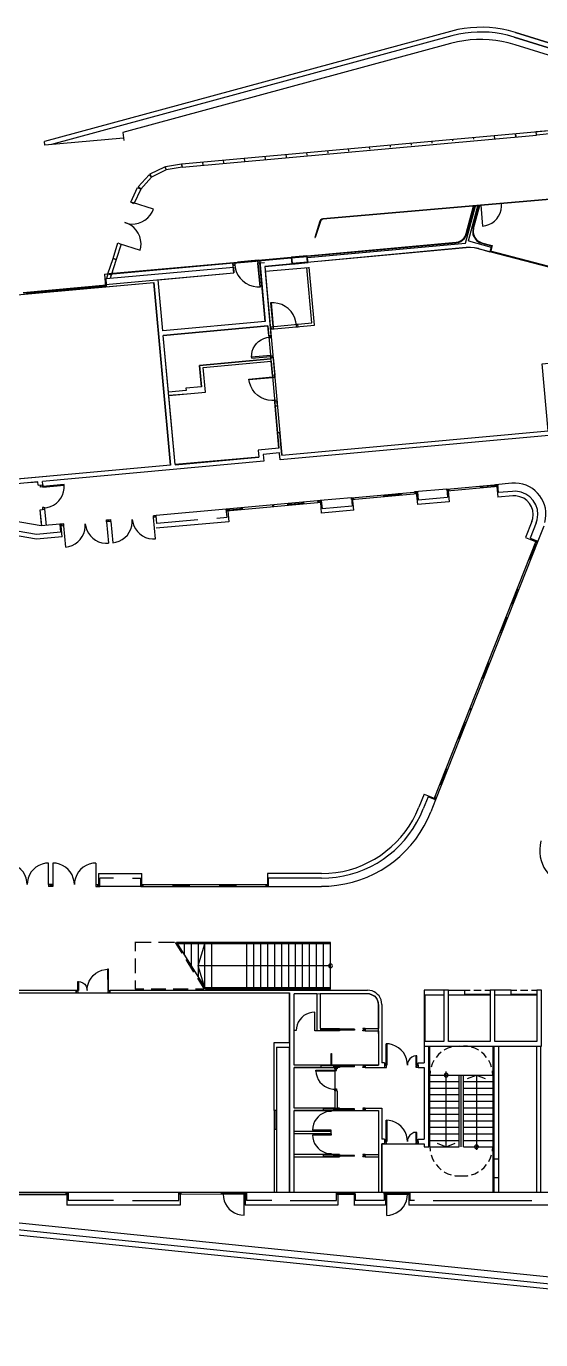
# Model space of a CAD drawing. Extents: x 0.3 to 10.6, y 1.3 to 8.
# Drawn here: x 3.83 to 6.33, y 1.28 to 7.68 of the extents above; entities that cross this region are included whole.
import ezdxf

# ---------------------------------------------------------------- set-up
doc = ezdxf.new("R2010")
doc.units = 0
for name, color, linetype in [('Doors', 7, 'CONTINUOUS'), ('Elevators', 7, 'CONTINUOUS'), ('Meeting rooms', 7, 'CONTINUOUS'), ('Offices', 7, 'CONTINUOUS'), ('Stairs', 7, 'CONTINUOUS'), ('Storage', 7, 'CONTINUOUS'), ('Toilets', 7, 'CONTINUOUS'), ('Walls', 7, 'CONTINUOUS')]:
    doc.layers.add(name, color=color, linetype=linetype)

msp = doc.modelspace()

# ---------------------------------------------------------------- linework, layer by layer
at = {"layer": 'Doors', "color": 3}
for points in [[(4.43939, 6.777199), (4.44539, 6.7916), (4.34339, 6.8246)], [(6.04139, 6.8108), (6.05039, 6.7088)], [(6.14339, 6.8042), (6.142789, 6.8204)], [(4.30559, 6.726799), (4.32059, 6.722)], [(4.31999, 6.7214), (4.30559, 6.7262)], [(6.05039, 6.7088), (6.06599, 6.711799)], [(4.27859, 6.624799), (4.38119, 6.5918)], [(4.38119, 6.5918), (4.38419, 6.6074)], [(4.84199, 6.5228), (4.843789, 6.506)], [(4.95059, 6.413599), (4.96739, 6.4142)], [(5.03399, 6.334999), (5.01719, 6.334999)], [(5.14319, 6.2258), (5.14079, 6.2426)], [(4.99859, 6.165799), (5.01299, 6.167599)], [(4.92419, 6.070399), (4.92479, 6.0848)], [(4.91399, 5.9474), (4.91099, 5.9642)], [(5.04059, 5.8598), (5.02379, 5.859199)], [(4.01039, 5.4314), (4.01099, 5.4464)], [(3.91199, 5.3366), (3.92699, 5.338399)], [(4.00859, 5.2586), (3.98939, 5.2568)], [(4.00919, 5.2496), (3.98999, 5.2478)], [(3.99539, 5.2484), (3.994789, 5.2574)], [(4.00139, 5.249), (4.000189, 5.258)], [(4.00919, 5.2496), (4.008589, 5.2586)], [(4.01879, 5.1458), (4.00919, 5.2496)], [(4.11359, 5.2442), (4.112989, 5.2592)], [(4.11299, 5.2592), (4.11539, 5.2442)], [(4.21679, 5.2688), (4.216189, 5.2778), (4.237789, 5.279599)], [(4.23839, 5.2706), (4.21679, 5.268801), (4.22639, 5.164401)], [(4.22519, 5.2694), (4.223989, 5.2784)], [(4.23059, 5.27), (4.229989, 5.279)], [(4.23839, 5.2706), (4.237789, 5.2796)], [(4.23839, 5.2706), (4.24799, 5.1668), (4.26239, 5.1692)], [(4.34279, 5.2652), (4.342189, 5.2802)], [(4.34219, 5.2802), (4.34459, 5.2652)], [(4.45559, 5.1854), (4.44599, 5.2892), (4.445389, 5.2982)], [(4.45919, 5.2994), (4.44539, 5.298201)], [(4.45979, 5.2904), (4.44599, 5.289201)], [(4.45439, 5.2898), (4.453189, 5.2994)], [(4.44059, 5.1854), (4.45559, 5.1854)], [(4.01879, 5.1458), (4.03319, 5.1482)], [(4.21139, 5.1644), (4.22639, 5.1644)], [(3.93419, 3.5012), (3.93419, 3.6056), (3.91919, 3.604999)], [(3.95579, 3.6056), (3.95579, 3.5012)], [(3.97079, 3.605), (3.95579, 3.6056)], [(4.16459, 3.6056), (4.14959, 3.604999)], [(4.16459, 3.6056), (4.16459, 3.5012), (4.16459, 3.4922)], [(3.82979, 3.5012), (3.828589, 3.5162)], [(3.83099, 3.5162), (3.829789, 3.5012)], [(3.93419, 3.5012), (3.93419, 3.4922)], [(3.95579, 3.5012), (3.95579, 3.4922), (3.93419, 3.4922)], [(3.95579, 3.5012), (3.93419, 3.5012)], [(3.94199, 3.5012), (3.94199, 3.4922)], [(3.94799, 3.5012), (3.94799, 3.4922)], [(4.06019, 3.5012), (4.058989, 3.5162)], [(4.06139, 3.5162), (4.060189, 3.5012)], [(4.17239, 3.5012), (4.17239, 3.4922)], [(4.21139, 3.0878), (4.22639, 3.088991)], [(4.08059, 3.0296), (4.09019, 3.027801)], [(4.12139, 2.994199), (4.121991, 2.984599)], [(4.12199, 2.984599), (4.123191, 2.999001)], [(5.23259, 2.789001), (5.23259, 2.8796), (5.21819, 2.878409)], [(5.14319, 2.804), (5.141989, 2.789599), (5.131189, 2.789599)], [(5.24219, 2.789001), (5.23259, 2.789001)], [(5.24219, 2.789001), (5.23259, 2.789001)], [(5.35319, 2.789001), (5.35319, 2.791409), (5.26259, 2.791409), (5.26259, 2.798007), (5.35319, 2.798007)], [(5.42579, 2.792599), (5.32379, 2.792599), (5.32379, 2.796801)], [(5.42579, 2.796801), (5.32379, 2.796801)], [(5.42579, 2.796801), (5.42579, 2.792599)], [(5.47799, 2.800399), (5.46659, 2.800399), (5.46659, 2.797992), (5.47259, 2.797992), (5.47259, 2.791393)], [(5.47799, 2.789001), (5.46659, 2.789001), (5.46659, 2.791409), (5.47259, 2.791409)], [(5.47799, 2.800399), (5.47799, 2.789001)], [(5.59439, 2.7248), (5.57999, 2.725408)], [(5.68439, 2.620998), (5.683191, 2.636)], [(5.68499, 2.631201), (5.684389, 2.620998)], [(5.72579, 2.666599), (5.71619, 2.6648)], [(5.23799, 2.592799), (5.239789, 2.578401)], [(5.35319, 2.619199), (5.26259, 2.619199), (5.26259, 2.612), (5.35319, 2.612)], [(5.42579, 2.618001), (5.32379, 2.618001), (5.32379, 2.613799)], [(5.42579, 2.613799), (5.32379, 2.613799)], [(5.42579, 2.613799), (5.42579, 2.618001)], [(5.47799, 2.620998), (5.46659, 2.620998), (5.46659, 2.619199), (5.47259, 2.619199)], [(5.47799, 2.610201), (5.46659, 2.610201), (5.46659, 2.612609), (5.47259, 2.612609), (5.47259, 2.619207)], [(5.32019, 2.5046), (5.33459, 2.503992)], [(5.35319, 2.4122), (5.35319, 2.409792), (5.27399, 2.409792), (5.27399, 2.403191), (5.35319, 2.403191)], [(5.31179, 2.395999), (5.29799, 2.394809)], [(5.31179, 2.400799), (5.31179, 2.395999)], [(5.42579, 2.408599), (5.32379, 2.408599), (5.32379, 2.4044)], [(5.42579, 2.4044), (5.32379, 2.4044)], [(5.42579, 2.4044), (5.42579, 2.408599)], [(5.47799, 2.4122), (5.46659, 2.4122), (5.46659, 2.409792), (5.47259, 2.409792)], [(5.47799, 2.400799), (5.46659, 2.400799), (5.46659, 2.403207), (5.47259, 2.403207), (5.47259, 2.409808)], [(5.31239, 2.305401), (5.22179, 2.305401)], [(5.22299, 2.319799), (5.221791, 2.305401)], [(5.31239, 2.298799), (5.31239, 2.305401)], [(5.59439, 2.3522), (5.57999, 2.353391)], [(5.31239, 2.2808), (5.22179, 2.2808), (5.222989, 2.266999)], [(5.31239, 2.287399), (5.31239, 2.2808)], [(5.68439, 2.249), (5.683191, 2.263999)], [(5.68499, 2.258599), (5.684389, 2.249)], [(5.72579, 2.294), (5.71619, 2.292809)], [(5.35319, 2.185399), (5.35319, 2.182991), (5.27399, 2.182991), (5.27399, 2.176393), (5.35319, 2.176393)], [(5.29799, 2.1914), (5.31179, 2.190209)], [(5.31179, 2.190199), (5.31179, 2.185399)], [(5.42579, 2.181801), (5.32379, 2.181801), (5.32379, 2.177599)], [(5.42579, 2.177599), (5.32379, 2.177599)], [(5.42579, 2.177599), (5.42579, 2.181801)], [(5.47799, 2.185399), (5.46659, 2.185399), (5.46659, 2.182991), (5.47259, 2.182991)], [(5.47799, 2.174001), (5.46659, 2.174001), (5.46659, 2.176409), (5.47259, 2.176409), (5.47259, 2.183007)], [(5.47799, 2.174001), (5.47799, 2.185399)], [(5.47799, 2.179401), (5.47799, 2.174599)], [(4.78319, 1.9922), (4.78319, 2.001199)], [(4.78559, 1.9922), (4.786788, 1.9766)], [(4.78919, 1.9922), (4.78919, 2.001199)], [(4.88159, 1.996399), (4.78919, 1.996399)], [(4.88759, 1.9922), (4.88759, 2.001199)], [(4.88759, 1.890201), (4.88759, 1.9922)], [(5.58299, 1.8896), (5.58299, 1.9916)], [(5.68319, 1.976), (5.684389, 1.9922)], [(4.87139, 1.891399), (4.88759, 1.890209)], [(5.58299, 1.8896), (5.59859, 1.890791)]]:
    msp.add_lwpolyline(points, dxfattribs=at)
for points in [[(4.84199, 6.519199), (4.84199, 6.5228), (4.843789, 6.5234), (4.842588, 6.5306), (4.833588, 6.529402), (4.834789, 6.518602)], [(4.95719, 6.5294), (4.95359, 6.528799), (4.96379, 6.413599), (4.96739, 6.4142), (4.95719, 6.5294), (4.95719, 6.533), (4.955391, 6.533), (4.95479, 6.5402), (4.96379, 6.540801), (4.964991, 6.530001)], [(5.02799, 6.2198), (5.03159, 6.2198), (5.02139, 6.334999), (5.01719, 6.334999), (5.02799, 6.2198), (5.02799, 6.2156), (5.029789, 6.2156), (5.03039, 6.2084), (5.021389, 6.207799), (5.020191, 6.219199)], [(5.14319, 6.23), (5.14319, 6.2258), (5.141391, 6.2258), (5.141991, 6.218599), (5.151591, 6.2192), (5.15039, 6.2306)], [(5.00879, 6.167599), (5.01299, 6.167599), (5.01299, 6.166401), (5.01719, 6.166401), (5.015991, 6.175401), (5.008191, 6.1748)], [(5.01719, 6.074599), (5.016589, 6.078799), (4.924189, 6.070399), (4.92479, 6.066199), (5.01719, 6.074599), (5.021389, 6.0752), (5.020789, 6.076999), (5.024989, 6.076999), (5.025589, 6.067999), (5.01779, 6.067399)], [(5.02619, 5.9744), (5.02679, 5.970799), (4.91159, 5.96), (4.91099, 5.9642), (5.02619, 5.9744), (5.03039, 5.975), (5.03039, 5.973201), (5.03759, 5.973802), (5.036989, 5.982802), (5.025589, 5.982202)], [(5.03699, 5.8592), (5.04059, 5.8598), (5.04059, 5.861599), (5.04779, 5.8622), (5.048988, 5.8532), (5.037589, 5.852001)], [(3.90659, 5.441), (3.90719, 5.4368), (4.01099, 5.4464), (4.01039, 5.45), (3.90659, 5.441), (3.90239, 5.440399), (3.90299, 5.4386), (3.895191, 5.437999), (3.89459, 5.446999), (3.90599, 5.4482)], [(3.91619, 5.3372), (3.91199, 5.336599), (3.91199, 5.338398), (3.90479, 5.337798), (3.90539, 5.328797), (3.91679, 5.329398)], [(4.22639, 3.088999), (4.22219, 3.088999), (4.22279, 2.984599), (4.22639, 2.984599)], [(4.07699, 2.984599), (4.07699, 3.0296), (4.08059, 3.0296), (4.08059, 2.984599)], [(4.06919, 2.984599), (4.06919, 2.973199), (4.07819, 2.973199), (4.07819, 2.980401), (4.076989, 2.980401), (4.076989, 2.984599)], [(4.23359, 2.984599), (4.23359, 2.973199), (4.22459, 2.973199), (4.22459, 2.980401), (4.226389, 2.980401), (4.226389, 2.984599)], [(5.57999, 2.620998), (5.57999, 2.7254), (5.58359, 2.7254), (5.58359, 2.620998)], [(5.72939, 2.620998), (5.72939, 2.666599), (5.72579, 2.666599), (5.72579, 2.620998)], [(5.33099, 2.597001), (5.33099, 2.592799), (5.23799, 2.592799), (5.23799, 2.597001), (5.33099, 2.597001), (5.33459, 2.597001), (5.33459, 2.595202), (5.33879, 2.595202), (5.33879, 2.604203), (5.33099, 2.604203)], [(5.57219, 2.620998), (5.57219, 2.610201), (5.58179, 2.610201), (5.58179, 2.6174), (5.579991, 2.6174), (5.579991, 2.620998)], [(5.73659, 2.620998), (5.73659, 2.610201), (5.72759, 2.610201), (5.72759, 2.6174), (5.729389, 2.6174), (5.729389, 2.620998)], [(5.33099, 2.504), (5.33459, 2.504), (5.33459, 2.505799), (5.33879, 2.505799), (5.33879, 2.4968), (5.33099, 2.4968)], [(5.57999, 2.249), (5.57999, 2.353399), (5.58359, 2.353399), (5.58359, 2.249)], [(5.57219, 2.249), (5.57219, 2.237599), (5.58179, 2.237599), (5.58179, 2.244801), (5.579991, 2.244801), (5.579991, 2.249)], [(5.72939, 2.249), (5.72939, 2.294), (5.72579, 2.294), (5.72579, 2.249)], [(5.73659, 2.249), (5.73659, 2.237599), (5.72759, 2.237599), (5.72759, 2.244801), (5.729389, 2.244801), (5.729389, 2.249)]]:
    msp.add_lwpolyline(points, close=True, dxfattribs=at)
for points in [[(6.06599, 6.711799), (6.10842, 6.721329), (6.14079, 6.76101), (6.14339, 6.8042)], [(4.38419, 6.6074), (4.39144, 6.654459), (4.36434, 6.70322), (4.31999, 6.7214)], [(4.32059, 6.722), (4.36838, 6.71114), (4.4163, 6.734319), (4.43939, 6.777199)], [(4.84379, 6.506), (4.85453, 6.45471), (4.89844, 6.41712), (4.95059, 6.413599)], [(5.14079, 6.2426), (5.13164, 6.29335), (5.08534, 6.333089), (5.03399, 6.334999)], [(4.92479, 6.0848), (4.92903, 6.12577), (4.95845, 6.15733), (4.99859, 6.165799)], [(5.02379, 5.8592), (4.97239, 5.859411), (4.9262, 5.89726), (4.91399, 5.9474)], [(3.92699, 5.3384), (3.97239, 5.34755), (4.00651, 5.38517), (4.01039, 5.4314)], [(4.26239, 5.1692), (4.30691, 5.1789), (4.34075, 5.21979), (4.34279, 5.2652)], [(4.34459, 5.2652), (4.3555, 5.22009), (4.39424, 5.18767), (4.44059, 5.1854)], [(4.03319, 5.1482), (4.07696, 5.15735), (4.11171, 5.19977), (4.11359, 5.2442)], [(4.11539, 5.2442), (4.12726, 5.19836), (4.16415, 5.16763), (4.21139, 5.1644)], [(3.82859, 3.5162), (3.82186, 3.56285), (3.78687, 3.5975), (3.74039, 3.605)], [(3.91919, 3.605), (3.87309, 3.59781), (3.83771, 3.56188), (3.83099, 3.5162)], [(4.05899, 3.5162), (4.05227, 3.56188), (4.01689, 3.59781), (3.97079, 3.605)], [(4.14959, 3.605), (4.1031, 3.5975), (4.06812, 3.56285), (4.06139, 3.5162)], [(4.12319, 2.999001), (4.12886, 3.044131), (4.16639, 3.081659), (4.21139, 3.0878)], [(4.09019, 3.027801), (4.10648, 3.023239), (4.1176, 3.0105), (4.12139, 2.994199)], [(5.21819, 2.878401), (5.1804, 2.873699), (5.14892, 2.841219), (5.14319, 2.804)], [(5.68319, 2.636), (5.67676, 2.682001), (5.64038, 2.718119), (5.59439, 2.7248)], [(5.71619, 2.6648), (5.6999, 2.660239), (5.68878, 2.647499), (5.68499, 2.631201)], [(5.23979, 2.578401), (5.24563, 2.540301), (5.28222, 2.50786), (5.32019, 2.5046)], [(5.29799, 2.394801), (5.26048, 2.389459), (5.22798, 2.35754), (5.22299, 2.319799)], [(5.68319, 2.263999), (5.67705, 2.308999), (5.63952, 2.34653), (5.59439, 2.3522)], [(5.22299, 2.266999), (5.22794, 2.22896), (5.26034, 2.1973), (5.29799, 2.1914)], [(5.71619, 2.292799), (5.69953, 2.286449), (5.68932, 2.276119), (5.68499, 2.258599)], [(4.78679, 1.9766), (4.79247, 1.933849), (4.82879, 1.897321), (4.87139, 1.891399)], [(5.59859, 1.890799), (5.64248, 1.898551), (5.67652, 1.93165), (5.68319, 1.976)]]:
    msp.add_open_spline(points, degree=3, dxfattribs=at)
at = {"layer": 'Elevators', "color": 2}
for points in [[(5.88419, 2.9636), (6.08819, 2.9636), (6.08819, 2.736799), (5.88419, 2.736799)], [(6.11099, 2.9636), (6.31499, 2.9636), (6.31499, 2.736799), (6.11099, 2.736799)]]:
    msp.add_lwpolyline(points, close=True, dxfattribs=at)
at = {"layer": 'Meeting rooms', "color": 1}
msp.add_lwpolyline([(4.55099, 5.5472), (4.52039, 5.8832), (4.69979, 5.8994), (4.68839, 6.0206), (5.01959, 6.0506), (5.05799, 5.627), (4.95659, 5.618), (4.95959, 5.5838)], close=True, dxfattribs=at)
at = {"layer": 'Offices', "color": 5}
for points in [[(5.07239, 5.5934), (6.37019, 5.7122), (6.34079, 6.038599), (6.57539, 6.060199), (6.64439, 6.0416), (6.743136, 6.413114), (6.01079, 6.6032), (5.97119, 6.604401), (4.98899, 6.512001)], [(3.60899, 2.973199), (5.10839, 2.973199), (5.10839, 2.000601), (3.60899, 2.000601)]]:
    msp.add_lwpolyline(points, close=True, dxfattribs=at)
at = {"layer": 'Offices', "color": 1}
msp.add_lwpolyline([(4.46939, 6.4478), (4.83839, 6.481399), (4.83359, 6.5294), (4.96379, 6.5408), (4.99079, 6.2444), (4.49159, 6.1988)], close=True, dxfattribs=at)
at = {"layer": 'Stairs', "color": 6}
for points in [[(4.43399, 3.2186), (4.35539, 3.2186)], [(4.35659, 3.2186), (4.35659, 3.1772)], [(4.54919, 3.2186), (4.46999, 3.2186)], [(4.55099, 3.2186), (4.58399, 3.1664)], [(5.30939, 3.2186), (4.55759, 3.2186)], [(4.55759, 3.2186), (4.70099, 2.991799)], [(5.30939, 3.213199), (4.56119, 3.213199)], [(4.59479, 3.213199), (4.59479, 3.159201)], [(4.62899, 3.213199), (4.62899, 3.105199)], [(4.69679, 2.9978), (4.66319, 3.105199), (4.69679, 3.213199)], [(4.66319, 3.213199), (4.66319, 3.051801)], [(4.69679, 2.9978), (4.69679, 3.213199)], [(4.73099, 2.9978), (4.73099, 3.213199)], [(4.90139, 2.9978), (4.90139, 3.213199)], [(4.93499, 2.9978), (4.93499, 3.213199)], [(4.96919, 2.9978), (4.96919, 3.213199)], [(5.00339, 2.9978), (5.00339, 3.213199)], [(5.03699, 2.9978), (5.03699, 3.213199)], [(5.07119, 2.9978), (5.07119, 3.213199)], [(5.10539, 2.9978), (5.10539, 3.213199)], [(5.13899, 2.9978), (5.13899, 3.213199)], [(5.17319, 2.9978), (5.17319, 3.213199)], [(5.20739, 2.9978), (5.20739, 3.213199)], [(5.24159, 2.9978), (5.24159, 3.213199)], [(5.27519, 2.9978), (5.27519, 3.2186)], [(5.30939, 2.991799), (5.30939, 3.2186)], [(4.35659, 3.141201), (4.35659, 3.0692)], [(4.60319, 3.135801), (4.64159, 3.075201)], [(5.30939, 3.105199), (4.66319, 3.105199)], [(4.35659, 3.033201), (4.35659, 2.991799)], [(4.66079, 3.044599), (4.69379, 2.991799)], [(4.39859, 2.991799), (4.35719, 2.991799)], [(4.50659, 2.991799), (4.43459, 2.991799)], [(4.61459, 2.991799), (4.54259, 2.991799)], [(4.69259, 2.991799), (4.65059, 2.991799)], [(5.30939, 2.9978), (4.69739, 2.9978)], [(5.30939, 2.991799), (4.70099, 2.991799)], [(5.79419, 2.2232), (5.79419, 2.7146)], [(5.89679, 2.708599), (5.88119, 2.7038), (5.86499, 2.695399), (5.863788, 2.694791)], [(5.93579, 2.7146), (5.91719, 2.712801), (5.914189, 2.712801)], [(5.97959, 2.712801), (5.97659, 2.71341), (5.95799, 2.7146)], [(6.02999, 2.694799), (6.028788, 2.695407), (6.012589, 2.703808), (5.996988, 2.709208)], [(6.10019, 2.7146), (6.10019, 2.000601)], [(5.81339, 2.644401), (5.812789, 2.643792), (5.804389, 2.626991), (5.799589, 2.611391)], [(5.848789, 2.684599), (5.83559, 2.6726), (5.823589, 2.6594)], [(6.07019, 2.6594), (6.058189, 2.673201), (6.04499, 2.684599)], [(6.094189, 2.611399), (6.08939, 2.626999), (6.08099, 2.6438), (6.080389, 2.644409)], [(5.79359, 2.573), (5.94119, 2.573)], [(5.79539, 2.594), (5.79539, 2.591), (5.794188, 2.573)], [(5.87339, 2.2232), (5.87339, 2.589799)], [(5.93579, 2.2232), (5.93579, 2.573)], [(5.94119, 2.573), (5.95259, 2.573)], [(5.94659, 2.2232), (5.94659, 2.573)], [(5.95259, 2.573), (6.09959, 2.573)], [(5.95799, 2.2232), (5.95799, 2.573)], [(5.97719, 2.556199), (6.02039, 2.573), (6.02039, 2.208799)], [(6.02039, 2.573), (6.06359, 2.556199)], [(6.10019, 2.573), (6.098988, 2.591), (6.098388, 2.594)], [(5.79359, 2.5412), (5.93579, 2.5412)], [(5.79359, 2.5094), (5.93579, 2.5094)], [(5.95799, 2.5412), (6.10019, 2.5412)], [(5.95799, 2.5094), (6.10019, 2.5094)], [(5.79419, 2.4776), (5.93579, 2.4776)], [(5.79419, 2.445799), (5.93579, 2.445799)], [(5.95799, 2.4776), (6.10019, 2.4776)], [(5.95799, 2.445799), (6.10019, 2.445799)], [(5.79419, 2.413999), (5.93579, 2.413999)], [(5.79419, 2.382199), (5.93579, 2.382199)], [(5.95799, 2.413999), (6.10019, 2.413999)], [(5.95799, 2.382199), (6.10019, 2.382199)], [(5.79419, 2.350399), (5.93579, 2.350399)], [(5.79419, 2.318601), (5.93579, 2.318601)], [(5.95799, 2.350399), (6.10019, 2.350399)], [(5.95799, 2.318601), (6.10019, 2.318601)], [(5.79419, 2.286801), (5.93579, 2.286801)], [(5.79419, 2.255), (5.93579, 2.255)], [(5.82959, 2.240599), (5.87339, 2.2232), (5.91659, 2.240599)], [(5.95799, 2.286801), (6.10019, 2.286801)], [(5.95799, 2.255), (6.10019, 2.255)], [(5.79419, 2.2232), (5.93579, 2.2232)], [(5.79419, 2.2232), (5.795391, 2.2052), (5.795391, 2.2022)], [(5.79959, 2.184798), (5.804389, 2.169199), (5.812789, 2.1524), (5.81339, 2.151792)], [(5.95799, 2.2232), (6.10019, 2.2232)], [(6.08039, 2.1518), (6.08099, 2.152408), (6.08939, 2.169207), (6.09419, 2.184806)], [(6.098389, 2.2022), (6.09899, 2.2052), (6.100191, 2.2232)], [(5.823589, 2.1368), (5.83559, 2.1236), (5.848789, 2.111599)], [(6.04499, 2.111599), (6.058189, 2.123), (6.07019, 2.1368)], [(5.863789, 2.101399), (5.864991, 2.100791), (5.881191, 2.092393), (5.896791, 2.087591)], [(5.914189, 2.0834), (5.91719, 2.082791), (5.93579, 2.0816), (5.95799, 2.0816)], [(5.95799, 2.0816), (5.97659, 2.082791), (5.97959, 2.0834)], [(5.996989, 2.087001), (6.01259, 2.092401), (6.028789, 2.100799), (6.029991, 2.101407)]]:
    msp.add_lwpolyline(points, dxfattribs=at)
for points in [[(5.31359, 3.097399), (5.31719, 3.1004), (5.318389, 3.105199), (5.31719, 3.109401), (5.31419, 3.112999), (5.30999, 3.11419), (5.30519, 3.112999), (5.30159, 3.109999), (5.300391, 3.1058), (5.30159, 3.101), (5.30459, 3.097399), (5.30879, 3.096209)], [(5.78819, 2.7146), (6.10559, 2.7146), (6.10619, 2.001199), (5.55959, 2.00059), (5.55959, 2.237588), (5.765991, 2.237588), (5.765991, 2.22319), (5.78819, 2.22319)], [(5.87759, 2.5646), (5.88119, 2.5676), (5.882391, 2.5724), (5.88119, 2.577199), (5.87819, 2.5802), (5.87339, 2.581999), (5.86919, 2.580808), (5.86559, 2.577808), (5.864389, 2.573008), (5.864989, 2.568209), (5.868589, 2.565208), (5.872789, 2.563409)], [(6.02519, 2.2154), (6.02819, 2.218401), (6.029989, 2.2232), (6.028788, 2.228), (6.025188, 2.231), (6.020988, 2.232799), (6.016188, 2.231609), (6.013188, 2.228008), (6.011389, 2.223809), (6.012587, 2.219006), (6.015588, 2.216009), (6.020387, 2.21421)]]:
    msp.add_lwpolyline(points, close=True, dxfattribs=at)
at = {"layer": 'Storage', "color": 5}
msp.add_lwpolyline([(3.44759, 6.3578), (3.68819, 6.3656), (4.44779, 6.434599), (4.52819, 5.5448), (3.52979, 5.4542)], close=True, dxfattribs=at)
at = {"layer": 'Storage', "color": 2}
msp.add_lwpolyline([(4.49399, 6.176), (5.00399, 6.222799), (5.01839, 6.061999), (4.67039, 6.030199), (4.67999, 5.9264), (4.60439, 5.9192), (4.605591, 5.907799), (4.519191, 5.9)], close=True, dxfattribs=at)
at = {"layer": 'Toilets', "color": 4}
for points in [[(5.13119, 2.9696), (5.48039, 2.970209), (5.49959, 2.96841), (5.524961, 2.958009), (5.534422, 2.943817), (5.54159, 2.92701), (5.542789, 2.62161), (5.131189, 2.62161)], [(5.13119, 2.610201), (5.33099, 2.610201), (5.33099, 2.4122), (5.13119, 2.4122)], [(5.13119, 2.400799), (5.54279, 2.400799), (5.54279, 2.000601), (5.13119, 2.000601)]]:
    msp.add_lwpolyline(points, close=True, dxfattribs=at)
at = {"layer": 'Walls', "color": 1}
for points in [[(5.89499, 7.657999), (3.91499, 7.121)], [(5.90099, 7.6358), (3.94919, 7.1066)], [(5.92979, 7.666399), (5.89499, 7.657999)], [(5.93459, 7.6442), (5.90099, 7.6358)], [(6.20459, 7.630399), (6.17159, 7.64)], [(6.21119, 7.6526), (6.17699, 7.6616)], [(5.89439, 7.598599), (4.29719, 7.166)], [(5.92859, 7.606999), (5.89439, 7.598599)], [(6.20999, 7.5932), (6.17579, 7.602799)], [(10.08239, 6.394399), (6.20999, 7.5932)], [(4.29719, 7.166), (4.30079, 7.126999)], [(6.43499, 6.8462), (5.27219, 6.7448), (5.26619, 6.743001), (5.26079, 6.738801), (5.25779, 6.7328)], [(6.43499, 6.8438), (5.27219, 6.7424)], [(5.25779, 6.732799), (5.23199, 6.6536)], [(5.25959, 6.7322), (5.23439, 6.6542)], [(5.27219, 6.7424), (5.26679, 6.7406), (5.26259, 6.737), (5.25959, 6.7322)], [(5.23199, 6.6536), (5.23439, 6.6542)], [(4.21259, 6.413599), (3.81179, 6.377)], [(5.96399, 2.986399), (5.99039, 2.986399)], [(5.96399, 2.9672), (6.08819, 2.9672)], [(5.96399, 2.9636), (6.08819, 2.9636)], [(6.00839, 2.986399), (6.04439, 2.986399)], [(6.06239, 2.986399), (6.08819, 2.986399)], [(6.19079, 2.986399), (6.21719, 2.986399)], [(6.19079, 2.9672), (6.31499, 2.9672)], [(6.19079, 2.9636), (6.31499, 2.9636)], [(6.23519, 2.986399), (6.27119, 2.986399)], [(6.28919, 2.986399), (6.31499, 2.986399)], [(5.47799, 2.794999), (5.47799, 2.799799)], [(5.79419, 2.2232), (5.79419, 2.7146)], [(6.10019, 2.7146), (6.10019, 2.000601)], [(6.31319, 2.7146), (6.31319, 2.001199)], [(6.33299, 2.7146), (6.33299, 2.001199)], [(5.47799, 2.615), (5.47799, 2.610799)], [(5.03399, 2.400201), (5.03399, 2.3096)], [(5.03759, 2.400201), (5.03759, 2.3096)], [(5.04539, 2.400201), (5.04539, 2.3096)], [(5.47799, 2.406199), (5.47799, 2.4014)], [(6.10019, 2.164399), (6.10019, 2.0738), (6.12839, 2.0738)], [(6.10319, 2.164399), (6.10319, 2.0738)], [(3.55019, 1.877599), (8.83679, 1.34)], [(3.53939, 1.8188), (8.83079, 1.283599)], [(3.54299, 1.8446), (8.83319, 1.3064)]]:
    msp.add_lwpolyline(points, dxfattribs=at)
at = {"layer": 'Walls', "color": 7}
for points in [[(10.09199, 6.4268), (10.09199, 6.4268), (10.09199, 6.4268), (6.20459, 7.630399), (6.20459, 7.629799), (10.09199, 6.426199)], [(10.09859, 6.449), (10.09859, 6.449), (10.09859, 6.449), (6.21119, 7.6526), (6.21119, 7.651999), (10.09859, 6.448399)], [(4.58459, 7.013), (6.39299, 7.1768)], [(4.29959, 7.1384), (3.91619, 7.103599), (3.914989, 7.121)], [(4.58639, 6.9962), (6.31379, 7.152199)], [(5.60219, 7.094), (5.600989, 7.1048)], [(5.70359, 7.1042), (5.702391, 7.1144)], [(5.80499, 7.113799), (5.804389, 7.1234)], [(5.90639, 7.124), (5.905789, 7.1324)], [(6.00839, 7.1336), (6.007189, 7.142)], [(6.11099, 7.1324), (6.109191, 7.151)], [(6.21239, 7.1426), (6.210591, 7.16)], [(4.89119, 7.024999), (4.889391, 7.0406)], [(4.99259, 7.0352), (4.990791, 7.0496)], [(5.09399, 7.0448), (5.092789, 7.059199)], [(5.19539, 7.054399), (5.194191, 7.0682)], [(5.29739, 7.0646), (5.296191, 7.0772)], [(5.39879, 7.0742), (5.397589, 7.0868)], [(5.50019, 7.084399), (5.498989, 7.0958)], [(4.58639, 6.995599), (4.584591, 7.013)], [(4.68779, 7.0052), (4.685991, 7.022)], [(4.78919, 7.0154), (4.787991, 7.031599)], [(5.96759, 6.6266), (6.01559, 6.807199)], [(5.97119, 6.6728), (6.00659, 6.8066)], [(5.97359, 6.6722), (6.00959, 6.8066)], [(5.98199, 6.6368), (6.02759, 6.8084)], [(6.00419, 6.698), (6.03359, 6.808999)], [(6.00719, 6.6974), (6.03659, 6.808999)], [(6.04199, 6.8024), (6.04199, 6.801198)], [(5.92139, 6.6308), (5.93279, 6.632599), (5.94359, 6.637398), (5.95319, 6.643998), (5.96099, 6.652398), (5.96699, 6.661999), (5.97119, 6.672799)], [(5.92139, 6.6278), (5.93339, 6.630199), (5.94479, 6.634999), (5.95499, 6.641599), (5.96339, 6.650599), (5.96939, 6.660799), (5.97359, 6.672199)], [(6.00419, 6.6986), (6.002391, 6.686599)], [(6.00719, 6.6974), (6.005391, 6.686599)], [(5.19599, 6.5648), (5.92139, 6.6308)], [(5.19659, 6.5624), (5.92139, 6.6278)], [(5.19719, 6.557), (5.96759, 6.6266)], [(5.26679, 6.5408), (5.97119, 6.6044)], [(6.02999, 6.599599), (6.01079, 6.6032), (5.99099, 6.604999), (5.97119, 6.604398)], [(5.98199, 6.6368), (6.09239, 6.6074)], [(6.02999, 6.599599), (6.08639, 6.584599)], [(6.03599, 6.629599), (6.04679, 6.6254)], [(6.03719, 6.632), (6.04739, 6.6284)], [(6.04679, 6.6254), (6.09359, 6.6134)], [(6.04739, 6.6284), (6.09719, 6.6152)], [(6.09239, 6.6074), (6.08639, 6.584599)], [(6.09359, 6.6134), (6.08699, 6.586999)], [(6.09719, 6.6152), (6.08879, 6.584)], [(4.23059, 6.4778), (4.85519, 6.534199)], [(4.23059, 6.474799), (4.85519, 6.5312)], [(4.85519, 6.534199), (4.85519, 6.5312)], [(4.95659, 6.5432), (5.11739, 6.557599)], [(4.95659, 6.540199), (5.11739, 6.555199)], [(4.95659, 6.5432), (4.95659, 6.540199)], [(4.99079, 6.2444), (4.96499, 6.529999), (4.98719, 6.531799)], [(4.98899, 6.512), (5.19959, 6.5312)], [(5.11739, 6.557599), (5.12039, 6.524), (5.19959, 6.5312), (5.19599, 6.5648)], [(5.11739, 6.557599), (5.19599, 6.5648)], [(5.11739, 6.555199), (5.19659, 6.561799)], [(5.11739, 6.557599), (5.11739, 6.5552)], [(5.19659, 6.561799), (5.195989, 6.5648)], [(6.40499, 6.5006), (6.08879, 6.584)], [(6.40559, 6.5036), (6.08999, 6.586999)], [(4.20659, 6.4754), (4.20659, 6.474799)], [(4.20719, 6.4754), (4.23059, 6.477799)], [(4.20719, 6.4754), (4.21259, 6.413599)], [(4.20839, 6.463999), (4.20839, 6.463399)], [(4.21199, 6.4244), (4.83839, 6.481399)], [(4.21499, 6.4532), (4.83599, 6.5096)], [(4.22399, 6.476), (4.21679, 6.453799)], [(4.24019, 6.470599), (4.23479, 6.455)], [(4.83599, 6.5096), (4.83839, 6.481399)], [(4.99139, 6.4892), (5.20139, 6.508399)], [(5.01959, 6.176), (4.99139, 6.4892)], [(5.21879, 6.2372), (5.19419, 6.5078)], [(5.23139, 6.2264), (5.20559, 6.509)], [(3.81059, 6.385999), (4.21739, 6.4226)], [(3.82799, 6.383), (4.20119, 6.4166)], [(4.20179, 6.4124), (4.200589, 6.4214)], [(4.20719, 6.413), (4.206589, 6.421999)], [(4.21019, 6.4418), (4.21259, 6.413599)], [(4.21259, 6.413599), (4.211989, 6.4226)], [(4.21259, 6.413599), (4.44779, 6.434599)], [(4.21739, 6.425), (4.21499, 6.4532)], [(4.21859, 6.413599), (4.217389, 6.4226)], [(4.21859, 6.413599), (4.21859, 6.412999)], [(4.52819, 5.5448), (4.44779, 6.434599)], [(4.49159, 6.1988), (4.46939, 6.4478)], [(3.82859, 6.3782), (3.827989, 6.3872)], [(3.82859, 6.3782), (3.82859, 6.377599)], [(4.99079, 6.2444), (4.49159, 6.1988)], [(5.00399, 6.222799), (4.49399, 6.176)], [(5.00819, 6.1748), (5.00399, 6.222799)], [(5.01599, 6.218599), (5.21879, 6.2372)], [(5.01659, 6.2072), (5.23139, 6.2264)], [(4.55099, 5.5472), (4.49399, 6.176)], [(5.00819, 6.1748), (5.01959, 6.176001)], [(4.67039, 6.030199), (5.01839, 6.061999)], [(4.67999, 5.926399), (4.67039, 6.030199)], [(4.68839, 6.0206), (5.01959, 6.0506)], [(4.69979, 5.8994), (4.68839, 6.0206)], [(5.01779, 6.0674), (5.02919, 6.068598), (5.03699, 5.982799)], [(5.02559, 5.9822), (5.01779, 6.0674)], [(5.03699, 5.9828), (5.02559, 5.982199)], [(4.60559, 5.907799), (4.51919, 5.9)], [(4.60679, 5.891), (4.52039, 5.8832)], [(5.04899, 5.8532), (5.03759, 5.852001)], [(5.03939, 5.831599), (5.037591, 5.852)], [(5.05079, 5.8328), (5.03939, 5.831598)], [(5.06279, 5.7026), (5.05139, 5.701999), (5.03939, 5.831599)], [(5.05079, 5.8328), (5.048991, 5.8532)], [(5.05799, 5.627), (5.05139, 5.702)], [(5.07239, 5.594), (5.06279, 5.7026)], [(5.07239, 5.594), (6.37019, 5.7122)], [(6.40919, 5.6924), (5.06339, 5.5706)], [(4.55099, 5.5466), (4.95959, 5.5838)], [(5.05799, 5.627), (4.95659, 5.618), (4.95959, 5.5838)], [(5.06339, 5.5706), (5.05979, 5.6042), (4.98119, 5.597), (4.98419, 5.5634)], [(5.06099, 5.5934), (5.059789, 5.6042)], [(4.52819, 5.5448), (3.72719, 5.4722)], [(4.98419, 5.5634), (3.90419, 5.4656)], [(3.88199, 5.4632), (3.72959, 5.4494)], [(3.83639, 5.4596), (3.88199, 5.4632)], [(3.88319, 5.4464), (3.881989, 5.4632)], [(3.88319, 5.4464), (3.90599, 5.448199)], [(3.90599, 5.4482), (3.904191, 5.4656)], [(5.87639, 5.4284), (6.12479, 5.4506)], [(5.87759, 5.4194), (6.12599, 5.4416)], [(6.04139, 5.4338), (6.040189, 5.4428)], [(6.04679, 5.4344), (6.046189, 5.4434)], [(6.05219, 5.435), (6.051589, 5.444)], [(6.10859, 5.4446), (6.05219, 5.4398)], [(6.10859, 5.4404), (6.107989, 5.4488)], [(6.11459, 5.441), (6.113389, 5.45)], [(6.19319, 5.4566), (6.11339, 5.4494)], [(6.11999, 5.441), (6.119389, 5.45)], [(6.11999, 5.441), (6.12479, 5.3882)], [(6.12839, 5.411), (6.12479, 5.4506)], [(6.12599, 5.4416), (6.124791, 5.4506)], [(6.21119, 5.4572), (6.19319, 5.456599)], [(5.41139, 5.3858), (5.25839, 5.372)], [(5.41199, 5.3768), (5.411389, 5.3858)], [(5.41139, 5.3858), (5.73299, 5.4152)], [(5.41139, 5.3858), (5.41439, 5.3468)], [(5.41199, 5.3768), (5.73359, 5.4062)], [(5.41739, 5.3774), (5.416789, 5.3864)], [(5.42219, 5.3246), (5.41679, 5.3864)], [(5.42339, 5.378), (5.422189, 5.387)], [(5.56979, 5.3912), (5.569189, 5.4002)], [(5.57579, 5.3918), (5.574591, 5.4008)], [(5.58119, 5.3924), (5.580589, 5.4014)], [(5.58119, 5.3972), (5.63759, 5.402)], [(5.63759, 5.3978), (5.636989, 5.4068)], [(5.64359, 5.3978), (5.642391, 5.4074)], [(5.64899, 5.3984), (5.648389, 5.4074)], [(5.65499, 5.399), (5.653791, 5.408)], [(5.87639, 5.4278), (5.71799, 5.414)], [(5.72219, 5.405), (5.721589, 5.414)], [(5.72819, 5.4056), (5.727589, 5.4146)], [(5.72759, 5.4146), (5.73299, 5.3522)], [(5.73359, 5.4062), (5.732989, 5.4152)], [(5.73299, 5.4152), (5.73659, 5.3756), (5.87999, 5.3888)], [(5.87759, 5.4194), (5.876389, 5.4284)], [(5.87639, 5.4284), (5.87999, 5.3888)], [(5.88299, 5.42), (5.882389, 5.4284)], [(5.88299, 5.42), (5.88779, 5.3666)], [(5.88839, 5.4206), (5.887789, 5.429)], [(6.19859, 5.3948), (6.12479, 5.3882)], [(6.19619, 5.417), (6.12839, 5.411)], [(6.21299, 5.4176), (6.19619, 5.416999)], [(6.21299, 5.3948), (6.19859, 5.3948)], [(3.89879, 5.249), (3.46199, 5.324)], [(3.89399, 5.3276), (3.91679, 5.329399)], [(3.90059, 5.255), (3.89399, 5.3276)], [(3.90119, 5.249), (3.89399, 5.3276)], [(3.92399, 5.2514), (3.91679, 5.3294)], [(4.80119, 5.3306), (4.45919, 5.2994)], [(5.26439, 5.3726), (4.80119, 5.3306), (4.802391, 5.3216)], [(4.80479, 5.2916), (4.80119, 5.3306)], [(4.80239, 5.3216), (5.26499, 5.3636)], [(4.80779, 5.3222), (4.807189, 5.3312)], [(4.80779, 5.3222), (4.81259, 5.2688)], [(4.81319, 5.3228), (4.812589, 5.3318)], [(4.81319, 5.327), (4.86959, 5.3324)], [(4.86959, 5.3276), (4.868989, 5.3366)], [(4.87559, 5.3282), (4.874989, 5.3372)], [(4.88099, 5.3288), (4.880389, 5.3378)], [(5.02799, 5.342), (5.027389, 5.351)], [(5.03339, 5.3426), (5.032789, 5.3516)], [(5.10119, 5.3486), (5.100589, 5.3576)], [(5.10719, 5.3492), (5.105989, 5.3582)], [(5.11259, 5.3498), (5.111989, 5.3588)], [(5.11259, 5.3498), (5.111989, 5.3588)], [(5.11199, 5.3546), (5.16899, 5.3594)], [(5.16899, 5.3552), (5.168389, 5.3642)], [(5.17499, 5.3558), (5.173789, 5.3648)], [(5.18039, 5.3558), (5.179789, 5.3648)], [(5.24819, 5.3624), (5.247589, 5.3714)], [(5.25359, 5.363), (5.252989, 5.372)], [(5.25959, 5.363), (5.258389, 5.372)], [(5.25959, 5.363), (5.258389, 5.372)], [(5.25959, 5.363), (5.26439, 5.3102)], [(5.26439, 5.3726), (5.26799, 5.333), (5.41439, 5.3468)], [(5.42219, 5.3246), (5.26439, 5.3102)], [(5.88779, 5.3666), (5.73299, 5.3522)], [(3.87479, 5.1842), (3.45059, 5.2568)], [(3.87539, 5.207), (3.46019, 5.2784)], [(3.98939, 5.2574), (3.89879, 5.249)], [(3.98939, 5.2574), (3.99299, 5.2178)], [(3.98939, 5.2568), (3.98999, 5.2478), (3.99539, 5.2484)], [(4.00019, 5.1956), (3.99539, 5.2484)], [(4.45979, 5.2904), (4.459189, 5.2994)], [(4.66259, 5.2784), (4.46279, 5.2604), (4.45919, 5.2994)], [(4.81259, 5.2688), (4.45919, 5.237)], [(4.75499, 5.2868), (4.80479, 5.2916)], [(6.29099, 5.2706), (6.25979, 5.192)], [(6.31199, 5.2628), (6.28319, 5.1884)], [(6.29099, 5.2706), (6.29519, 5.2844)], [(6.31199, 5.2628), (6.31679, 5.2784)], [(6.34919, 5.2478), (6.31979, 5.174)], [(4.00019, 5.1956), (3.87479, 5.1842)], [(3.99299, 5.2178), (3.87539, 5.207)], [(6.25979, 5.192), (6.30899, 5.1722)], [(6.28319, 5.1884), (6.31979, 5.174)], [(6.31139, 5.1776), (5.81339, 3.917)], [(6.31979, 5.174), (5.82179, 3.914)], [(6.30959, 5.1602), (6.28439, 5.0966)], [(6.31379, 5.1584), (6.30539, 5.1614)], [(6.31559, 5.1638), (6.30719, 5.1668)], [(6.31799, 5.1686), (6.30959, 5.1722)], [(6.28439, 5.0846), (6.27599, 5.0876)], [(6.28619, 5.09), (6.27779, 5.093)], [(6.28859, 5.0948), (6.28019, 5.0984)], [(6.28859, 5.0948), (6.28019, 5.0984)], [(6.21779, 4.928), (6.19679, 4.8752)], [(6.22199, 4.9262), (6.21359, 4.9298)], [(6.22379, 4.9316), (6.21539, 4.9352)], [(6.22619, 4.937), (6.21779, 4.94)], [(6.19679, 4.8632), (6.18839, 4.8662)], [(6.19859, 4.8686), (6.19019, 4.8716)], [(6.20099, 4.8734), (6.19259, 4.877)], [(6.17159, 4.7996), (6.16319, 4.8032)], [(6.14699, 4.7366), (6.13799, 4.7396)], [(6.16319, 4.7906), (6.14279, 4.7384)], [(6.16739, 4.7894), (6.15899, 4.7924)], [(6.16979, 4.7948), (6.16139, 4.7978)], [(6.14279, 4.7258), (6.13439, 4.7294)], [(6.14459, 4.7312), (6.13619, 4.7348)], [(6.07559, 4.5692), (6.05459, 4.517)], [(6.07979, 4.568), (6.07139, 4.571)], [(6.08219, 4.5728), (6.07379, 4.5764)], [(6.08399, 4.5782), (6.07559, 4.5818)], [(6.05519, 4.5044), (6.04619, 4.508)], [(6.05699, 4.5098), (6.04859, 4.5134)], [(6.05879, 4.5152), (6.05039, 4.5182)], [(5.99459, 4.3514), (5.98619, 4.355)], [(5.99639, 4.3568), (5.98799, 4.3604)], [(5.96939, 4.2884), (5.96099, 4.2914)], [(5.94479, 4.2248), (5.93579, 4.2284)], [(5.96099, 4.2794), (5.94059, 4.2266)], [(5.96519, 4.2776), (5.95679, 4.2812)], [(5.96759, 4.283), (5.95919, 4.2866)], [(5.93819, 4.2092), (5.92979, 4.2128)], [(5.93999, 4.2146), (5.93159, 4.2176)], [(5.94239, 4.22), (5.93399, 4.223)], [(5.87159, 4.0526), (5.85059, 3.9998)], [(5.87579, 4.0508), (5.86739, 4.0544)], [(5.87759, 4.0562), (5.86919, 4.0598)], [(5.87999, 4.0616), (5.87159, 4.0652)], [(5.85059, 3.9878), (5.84219, 3.9914)], [(5.85299, 3.9932), (5.84459, 3.9962)], [(5.85479, 3.9986), (5.84639, 4.0016)], [(5.76599, 3.9422), (5.74019, 3.878)], [(5.78459, 3.9284), (5.76119, 3.8696)], [(5.76599, 3.9422), (5.81519, 3.9224)], [(5.82179, 3.914), (5.78459, 3.9284)], [(5.82179, 3.914), (5.79839, 3.8552)], [(5.82359, 3.9194), (5.81519, 3.9224)], [(5.82539, 3.9248), (5.81699, 3.9278)], [(5.72579, 3.845), (5.74019, 3.878)], [(5.74739, 3.8372), (5.76119, 3.8696)], [(5.78399, 3.8222), (5.79839, 3.8552)], [(4.17779, 3.5546), (4.38899, 3.5552)], [(4.17779, 3.5546), (4.17779, 3.5012)], [(4.18379, 3.4922), (4.18379, 3.5324)], [(4.25099, 3.5324), (4.18379, 3.5324)], [(4.34399, 3.5318), (4.38359, 3.5318)], [(4.38359, 3.4922), (4.38359, 3.5318)], [(4.38899, 3.5012), (4.38899, 3.5552)], [(5.00159, 3.5558), (5.00159, 3.5012)], [(5.26559, 3.5552), (5.00159, 3.5552)], [(5.26559, 3.5324), (5.00699, 3.5324)], [(5.00699, 3.4922), (5.00699, 3.5324)], [(5.26559, 3.5552), (5.30159, 3.556401)], [(5.26559, 3.5324), (5.30099, 3.533601)], [(4.16459, 3.5012), (4.18379, 3.5012)], [(4.16459, 3.4922), (4.18379, 3.4922)], [(4.18379, 3.4922), (4.18379, 3.5012), (4.17779, 3.5012)], [(4.17779, 3.5012), (4.17779, 3.4922)], [(4.38359, 3.4922), (4.17779, 3.4922)], [(4.38359, 3.5012), (5.00699, 3.5012)], [(4.38359, 3.4922), (5.00699, 3.4922)], [(4.38899, 3.4922), (4.38899, 3.5012)], [(4.39499, 3.4922), (4.39499, 3.5012)], [(4.54259, 3.4922), (4.54259, 3.5012)], [(4.54799, 3.4922), (4.54799, 3.5012)], [(4.55399, 3.4922), (4.55399, 3.5012)], [(4.55399, 3.497), (4.61039, 3.497)], [(4.61039, 3.4922), (4.61039, 3.5012)], [(4.61579, 3.4922), (4.61579, 3.5012)], [(4.62179, 3.4922), (4.62179, 3.5012)], [(4.76939, 3.4922), (4.76939, 3.5012)], [(4.77479, 3.4922), (4.77479, 3.5012)], [(4.78079, 3.4922), (4.78079, 3.5012)], [(4.78079, 3.497), (4.83719, 3.497)], [(4.83719, 3.4922), (4.83719, 3.5012)], [(4.84259, 3.4922), (4.84259, 3.5012)], [(4.84859, 3.4922), (4.84859, 3.5012)], [(4.99619, 3.4922), (4.99619, 3.5012)], [(5.00159, 3.4922), (5.00159, 3.5012)], [(5.00699, 3.4922), (5.00699, 3.5012)], [(5.00699, 3.4922), (5.26559, 3.4922)], [(5.26559, 3.4928), (5.30159, 3.493998)], [(3.60899, 2.986399), (4.06919, 2.986399)], [(3.60899, 2.973199), (4.06919, 2.973199)], [(4.06919, 2.973199), (4.06919, 2.986399)], [(4.23359, 2.986399), (5.13119, 2.986399)], [(4.23359, 2.973199), (4.23359, 2.986399)], [(4.23359, 2.973199), (5.10839, 2.973199)], [(5.09699, 2.986399), (5.48939, 2.986399)], [(5.10839, 2.731399), (5.10839, 2.973199)], [(5.13119, 2.621599), (5.13119, 2.9696)], [(5.24219, 2.9696), (5.13119, 2.9696)], [(5.24219, 2.9696), (5.24219, 2.789001)], [(5.25899, 2.9696), (5.25899, 2.800399)], [(5.48939, 2.9696), (5.25899, 2.9696)], [(5.50139, 2.985801), (5.48939, 2.986409)], [(5.49959, 2.968399), (5.48939, 2.96959)], [(5.76539, 2.986399), (5.76539, 2.9636)], [(5.86199, 2.986399), (5.76539, 2.986399)], [(5.76539, 2.9636), (5.76539, 2.736799)], [(5.76539, 2.9636), (5.86199, 2.9636), (5.86199, 2.736799)], [(5.76539, 2.9636), (5.86199, 2.9636)], [(5.76899, 2.9636), (5.76899, 2.736799)], [(5.88419, 2.986399), (5.96399, 2.986399)], [(5.88419, 2.9636), (5.96399, 2.9636), (5.96399, 2.986399)], [(6.19079, 2.9636), (6.19079, 2.986399), (6.11099, 2.986399)], [(6.11099, 2.9636), (6.19079, 2.9636)], [(5.54279, 2.916199), (5.541591, 2.927)], [(5.54279, 2.916199), (5.54279, 2.800399)], [(5.55959, 2.916199), (5.558391, 2.928799)], [(5.55959, 2.916199), (5.55959, 2.632399)], [(5.35319, 2.789001), (5.24219, 2.789001)], [(5.25899, 2.800399), (5.35319, 2.800399)], [(5.35319, 2.797999), (5.35319, 2.800407)], [(5.35319, 2.789001), (5.35319, 2.791409)], [(5.35319, 2.791401), (5.35319, 2.788993)], [(5.47799, 2.800399), (5.47799, 2.789001)], [(5.47799, 2.800399), (5.54279, 2.800399)], [(5.47799, 2.789001), (5.54279, 2.789001)], [(5.54279, 2.789001), (5.54279, 2.621599)], [(5.03399, 2.708599), (5.03399, 2.731399), (5.10839, 2.731399)], [(5.04539, 2.400201), (5.03399, 2.400201), (5.03399, 2.708599)], [(5.04539, 2.708599), (5.10839, 2.708599)], [(5.04539, 2.708599), (5.04539, 2.400201)], [(5.10839, 2.000601), (5.10839, 2.708599)], [(5.76539, 2.7146), (5.76539, 2.632399)], [(5.78819, 2.7146), (5.78819, 2.2232)], [(6.10559, 2.7146), (6.10619, 2.164399)], [(6.12839, 2.7146), (6.12839, 2.164399)], [(5.31239, 2.621599), (5.31239, 2.678), (5.31479, 2.678), (5.31479, 2.621599)], [(5.57219, 2.632399), (5.55959, 2.632399)], [(5.57219, 2.632399), (5.57219, 2.610201)], [(5.73659, 2.610201), (5.73659, 2.632399)], [(5.73659, 2.632399), (5.76539, 2.632399)], [(5.35319, 2.621599), (5.13119, 2.621599)], [(5.33099, 2.610201), (5.13119, 2.610201)], [(5.13119, 2.472199), (5.13119, 2.610201)], [(5.34179, 2.610201), (5.34179, 2.6042), (5.33099, 2.6042), (5.33099, 2.610201)], [(5.35319, 2.619199), (5.35319, 2.621607), (5.35319, 2.619199), (5.35319, 2.621607), (5.34179, 2.621607)], [(5.35319, 2.612), (5.35319, 2.610201), (5.34179, 2.610201)], [(5.47799, 2.621599), (5.47799, 2.610201)], [(5.47799, 2.621599), (5.54279, 2.621599)], [(5.47799, 2.610201), (5.47799, 2.621599)], [(5.47799, 2.621599), (5.47799, 2.610201), (5.47799, 2.620998)], [(5.47799, 2.610201), (5.57219, 2.610201)], [(5.73659, 2.610201), (5.76539, 2.610201)], [(5.76539, 2.610201), (5.765991, 2.260401)], [(5.33099, 2.4968), (5.33099, 2.4122)], [(5.34179, 2.4968), (5.33099, 2.4968)], [(5.34179, 2.4968), (5.34179, 2.4122)], [(5.13119, 2.4122), (5.13119, 2.472199)], [(5.33099, 2.4122), (5.13119, 2.4122)], [(5.35319, 2.400799), (5.13119, 2.400799)], [(5.13119, 2.298799), (5.13119, 2.400799)], [(5.35319, 2.4122), (5.34179, 2.4122)], [(5.35319, 2.403199), (5.35319, 2.400791)], [(5.47799, 2.400799), (5.47799, 2.4122)], [(5.47799, 2.4122), (5.55959, 2.4122)], [(5.47799, 2.400799), (5.54279, 2.400799)], [(5.54279, 2.400799), (5.54279, 2.185399)], [(5.55959, 2.4122), (5.55959, 2.260401)], [(5.03399, 2.3096), (5.04539, 2.3096)], [(5.03399, 2.3096), (5.03399, 2.001199)], [(5.04539, 2.3096), (5.04539, 2.001199)], [(5.31239, 2.298799), (5.13119, 2.298799)], [(5.13119, 2.185399), (5.13119, 2.287399)], [(5.31239, 2.287399), (5.13119, 2.287399)], [(5.31239, 2.287399), (5.31239, 2.298799)], [(5.57219, 2.260401), (5.57219, 2.237599), (5.55959, 2.237599)], [(5.57219, 2.260401), (5.55959, 2.260401)], [(5.73659, 2.237599), (5.73659, 2.260401), (5.76599, 2.260401)], [(5.35319, 2.185399), (5.13119, 2.185399)], [(5.35319, 2.182999), (5.35319, 2.185407)], [(5.35319, 2.185399), (5.35319, 2.182991)], [(5.35319, 2.176401), (5.35319, 2.173993)], [(5.47799, 2.174001), (5.47799, 2.185399)], [(5.47799, 2.185399), (5.54279, 2.185399)], [(5.55959, 2.237599), (5.55959, 2.000601)], [(5.73659, 2.237599), (5.76599, 2.237599)], [(5.76599, 2.237599), (5.76599, 2.2232)], [(5.76599, 2.2232), (5.78819, 2.2232)], [(5.13119, 2.004199), (5.13119, 2.174001)], [(5.13119, 2.000601), (5.13119, 2.174001), (5.35319, 2.174001)], [(5.47799, 2.174001), (5.54279, 2.174001)], [(5.54279, 2.174001), (5.54279, 2.000601)], [(6.10019, 2.164399), (6.12839, 2.164399), (6.12839, 2.0738)], [(6.10619, 2.0738), (6.10619, 2.001199)], [(6.12839, 2.0738), (6.12839, 2.001199)], [(3.73439, 2.000601), (4.02959, 2.000601)], [(3.73439, 1.9916), (4.02959, 1.9916)], [(4.01819, 2.000601), (4.01819, 1.9916)], [(4.02359, 2.000601), (4.02359, 1.9916), (4.02359, 1.938799)], [(4.57019, 2.001199), (4.02959, 2.00059)], [(4.02959, 2.000601), (4.02959, 1.961599)], [(4.57019, 1.961599), (4.57019, 2.001199)], [(4.89899, 2.001199), (4.57019, 2.001199)], [(4.89299, 1.9922), (4.57019, 1.991592)], [(4.57559, 1.9922), (4.57559, 2.001199)], [(4.57559, 1.9922), (4.57559, 1.938799)], [(4.58159, 1.9922), (4.58159, 2.001199)], [(4.77779, 1.9922), (4.77779, 2.001199)], [(4.88159, 1.9922), (4.88159, 2.001199)], [(4.89299, 2.001199), (4.89299, 1.938799)], [(4.89299, 1.9922), (4.89299, 2.001199)], [(4.89299, 1.9922), (4.89299, 1.938799)], [(5.59079, 2.001199), (4.89899, 2.001199)], [(4.89899, 2.001199), (4.89899, 1.961599)], [(5.33879, 1.9922), (5.33879, 2.001199)], [(5.33879, 2.001199), (5.42939, 2.001199)], [(5.33879, 1.9922), (5.42939, 1.9922)], [(5.33879, 1.961599), (5.33879, 1.9922)], [(5.34479, 1.9922), (5.34479, 2.001199)], [(5.34479, 1.9922), (5.34479, 1.938799)], [(5.35019, 1.9922), (5.35019, 2.001199)], [(5.35619, 1.9922), (5.35619, 2.001199)], [(5.35619, 1.996399), (5.41259, 1.996399)], [(5.41259, 1.9922), (5.41259, 2.001199)], [(5.41859, 1.9922), (5.41859, 2.001199)], [(5.42399, 1.9922), (5.42399, 2.001199)], [(5.42399, 1.9922), (5.42399, 1.938799)], [(5.42939, 1.9922), (5.42939, 2.001199)], [(5.42939, 1.9922), (5.42939, 1.961599)], [(5.57159, 1.9922), (5.57159, 2.001199)], [(5.57159, 2.001199), (5.69579, 2.001199)], [(5.57159, 2.001199), (5.57159, 1.961599)], [(5.57159, 1.9922), (5.69579, 1.9922)], [(5.57699, 2.001199), (5.57699, 1.938799)], [(5.57699, 1.9922), (5.57699, 2.001199)], [(5.58299, 1.9922), (5.58299, 2.001199)], [(5.58839, 1.9922), (5.58839, 2.001199)], [(5.58839, 1.996399), (5.67899, 1.996399)], [(5.67899, 1.9922), (5.67899, 2.001199)], [(5.68439, 1.9922), (5.68439, 2.001199)], [(5.69039, 2.001199), (5.69039, 1.938799)], [(5.69039, 1.9922), (5.69039, 2.001199)], [(6.55439, 2.001199), (5.69579, 2.001199)], [(5.69579, 1.9922), (5.69579, 2.001199)], [(5.69579, 2.001199), (5.69579, 1.961599)], [(4.57559, 1.938799), (4.02359, 1.938799)], [(4.25099, 1.961599), (4.02959, 1.961599)], [(4.34399, 1.961599), (4.57019, 1.961599)], [(5.34479, 1.938799), (4.89299, 1.938799)], [(5.02259, 1.961599), (4.89899, 1.961599)], [(5.11319, 1.961599), (5.33879, 1.961599)], [(5.57699, 1.938799), (5.42399, 1.938799)], [(5.42399, 1.938799), (5.42399, 1.938191)], [(5.57159, 1.961599), (5.42939, 1.961599)], [(6.56039, 1.938799), (5.69039, 1.938799)], [(5.71859, 1.961599), (5.69579, 1.961599)], [(5.80919, 1.961599), (6.29099, 1.961599)]]:
    msp.add_lwpolyline(points, dxfattribs=at)
at = {"layer": 'Walls', "color": 1}
for points in [[(10.09199, 6.4268), (6.20459, 7.630399), (6.20459, 7.629799), (10.09199, 6.426199)], [(10.09859, 6.449), (6.21119, 7.6526), (6.21119, 7.651999), (10.09859, 6.448399)], [(5.19659, 6.5354), (5.19359, 6.5648), (5.11919, 6.5582), (5.12159, 6.5288)]]:
    msp.add_lwpolyline(points, close=True, dxfattribs=at)
at = {"layer": 'Walls', "color": 7}
for points in [[(6.39299, 7.16), (6.31379, 7.152199), (6.312589, 7.1696), (6.391189, 7.1768)], [(6.21239, 7.1426), (6.210591, 7.16)], [(4.50839, 6.9836), (4.43699, 6.9482), (4.42979, 6.9632), (4.50059, 6.9986)], [(4.58639, 6.9962), (4.50779, 6.9836), (4.50539, 6.999799), (4.58339, 7.013)], [(4.43699, 6.9482), (4.38359, 6.889399), (4.37099, 6.9008), (4.42499, 6.959599)], [(4.38419, 6.89), (4.35059, 6.817999), (4.33499, 6.8252), (4.36859, 6.8972)], [(4.28879, 6.6218), (4.26479, 6.5462), (4.24859, 6.5516), (4.27259, 6.627199)], [(4.26479, 6.5462), (4.24019, 6.470599), (4.22399, 6.476), (4.24859, 6.5516)], [(4.95659, 6.540199), (4.955989, 6.5432), (4.855789, 6.534199), (4.855789, 6.5312)], [(6.33779, 2.986399), (6.31499, 2.986399), (6.31499, 2.736799), (6.11099, 2.736799), (6.11099, 2.986399), (6.08819, 2.986399), (6.08819, 2.736799), (5.88419, 2.736799), (5.88419, 2.986399), (5.86199, 2.986399), (5.86199, 2.736799), (5.76539, 2.736799), (5.76539, 2.7146), (6.33779, 2.7146)], [(5.76539, 2.736799), (5.76539, 2.7146), (6.33779, 2.7146), (6.33779, 2.986399), (6.31499, 2.986399), (6.31499, 2.736799), (6.11099, 2.736799), (6.11099, 2.986399), (6.08819, 2.986399), (6.08819, 2.736799), (5.88419, 2.736799), (5.88419, 2.986399), (5.86199, 2.986399), (5.86199, 2.736799)], [(5.35319, 2.4098), (5.35319, 2.412208)], [(5.47799, 2.400799), (5.47799, 2.4122)]]:
    msp.add_lwpolyline(points, close=True, dxfattribs=at)
at = {"layer": 'Walls', "color": 1}
for points in [[(6.17699, 7.6616), (6.09364, 7.68171), (6.01386, 7.68289), (5.92979, 7.666399)], [(6.17579, 7.602799), (6.09507, 7.622439), (6.00994, 7.62372), (5.92859, 7.606999)], [(6.17159, 7.64), (6.08929, 7.65845), (6.01749, 7.659799), (5.93459, 7.6442)]]:
    msp.add_open_spline(points, degree=3, dxfattribs=at)
at = {"layer": 'Walls', "color": 7}
for points in [[(6.00239, 6.686599), (6.000731, 6.662909), (6.01451, 6.639599), (6.03599, 6.629599)], [(6.00539, 6.686599), (6.003069, 6.664079), (6.0171, 6.64172), (6.03719, 6.632)], [(6.35459, 5.2652), (6.37968, 5.36082), (6.30998, 5.45387), (6.21119, 5.4572)], [(6.31679, 5.2784), (6.33381, 5.3466), (6.28332, 5.41355), (6.21299, 5.4176)], [(6.29519, 5.2844), (6.30687, 5.33937), (6.26882, 5.38992), (6.21299, 5.3948)], [(5.30159, 3.5564), (5.4838, 3.56867), (5.64737, 3.68019), (5.72579, 3.845)], [(5.30099, 3.5336), (5.49468, 3.54704), (5.66382, 3.66193), (5.74739, 3.8372)], [(5.30159, 3.494), (5.50997, 3.50707), (5.69583, 3.63276), (5.78399, 3.8222)], [(6.33479, 3.7136), (6.30792, 3.60825), (6.37785, 3.50667), (6.48479, 3.4934)], [(5.54159, 2.927), (5.53692, 2.949021), (5.52134, 2.963769), (5.49959, 2.968399)], [(5.55839, 2.928799), (5.55411, 2.958181), (5.53002, 2.980408), (5.50139, 2.985801)]]:
    msp.add_open_spline(points, degree=3, dxfattribs=at)

doc.saveas('drawing.dxf')
